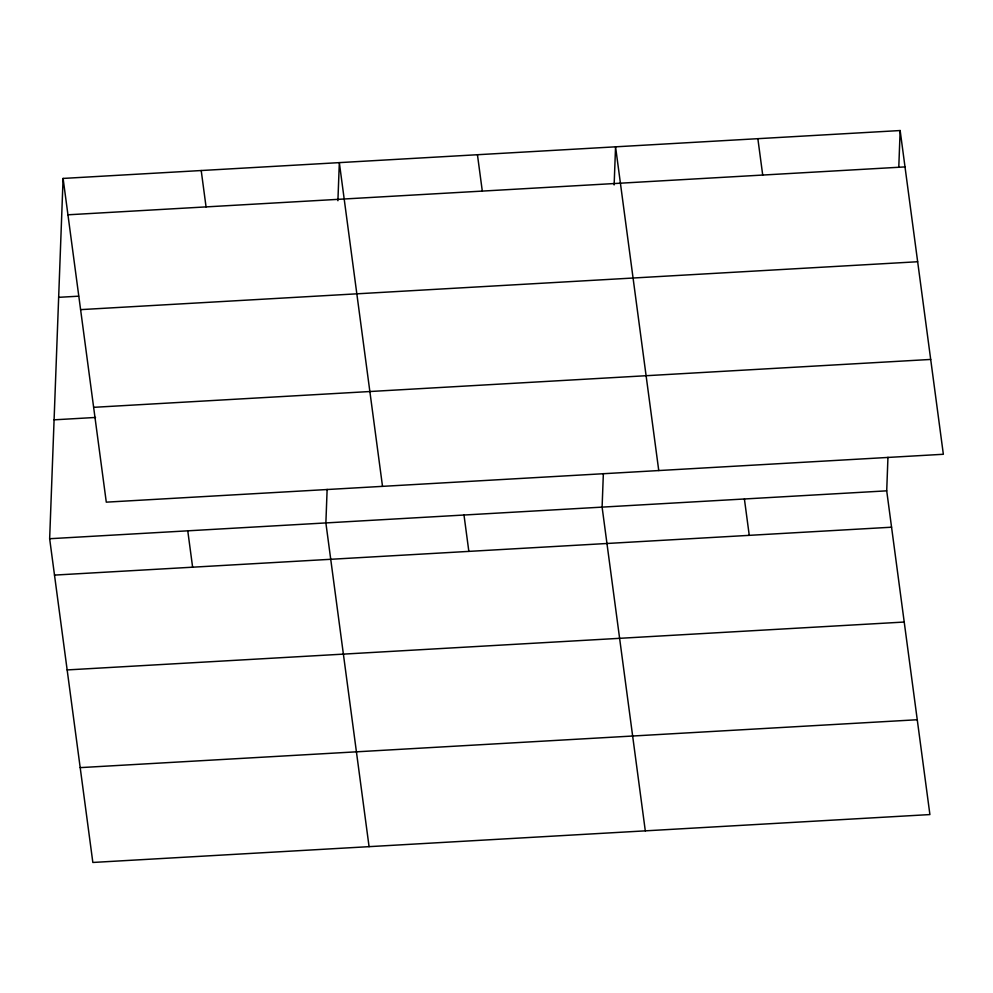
<?xml version="1.0" encoding="UTF-8"?>
<svg xmlns="http://www.w3.org/2000/svg" width="993" height="993" viewBox="0 0 993 993"><rect width="100%" height="100%" fill="white"/><g stroke="black" fill="none" stroke-linecap="round" stroke-linejoin="round"><path stroke-width="1.49" d="M887.953 457.301L886.712 490.84L929.907 814.57L92.845 862.458L49.65 538.727L63.093 178.43L900.154 130.542L943.35 454.273L106.288 502.16L63.093 178.43M327.131 489.388L325.878 522.926L369.073 846.657M337.905 200.735L339.333 162.629L382.516 486.359M603.359 473.587L602.106 507.125L645.301 830.856M614.133 184.934L615.561 146.827L658.756 470.558M898.789 167.134L900.154 130.542M67.946 214.798L905.008 166.911M58.661 297.329L78.608 296.187M80.607 309.63L917.656 261.742M93.64 407.329L930.702 359.441M54.094 419.828L95.527 417.457M49.65 538.727L886.712 490.84M54.503 575.096L891.565 527.209M67.152 669.927L904.213 622.04M80.197 767.626L917.247 719.739M757.858 138.685L762.711 175.053M744.402 498.982L749.256 535.351M477.447 154.722L482.3 191.09M463.992 515.019L468.845 551.388M201.207 170.523L206.06 206.892M187.764 530.821L192.617 567.189"/></g></svg>
